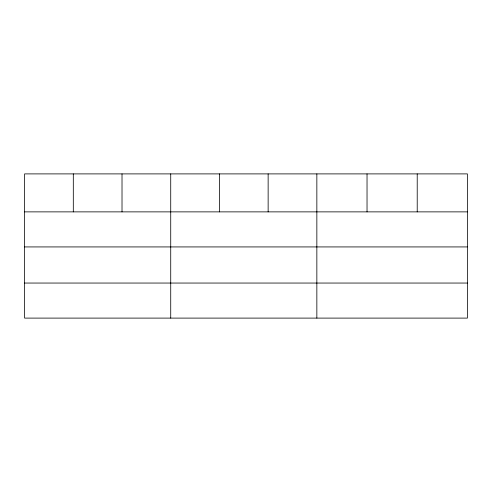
<?xml version="1.0" encoding="UTF-8"?>
<svg xmlns="http://www.w3.org/2000/svg" width="492" height="492" viewBox="0 0 492 492"><rect width="100%" height="100%" fill="white"/><g stroke="black" fill="none" stroke-linecap="round" stroke-linejoin="round"><path stroke-width="0.74" d="M467.4 246.929L467.4 173.897L24.6 173.897L24.6 318.103L467.4 318.103L467.4 246.929L24.6 246.929M24.6 211.874L467.4 211.874M24.6 283.048L467.4 283.048M417.216 173.897L417.216 211.874M367.032 173.897L367.032 211.874M316.848 173.897L316.848 318.103M268.14 173.897L268.14 211.874M219.432 173.897L219.432 211.874M170.724 173.897L170.724 318.103M122.016 173.897L122.016 211.874M73.308 173.897L73.308 211.874"/></g></svg>
